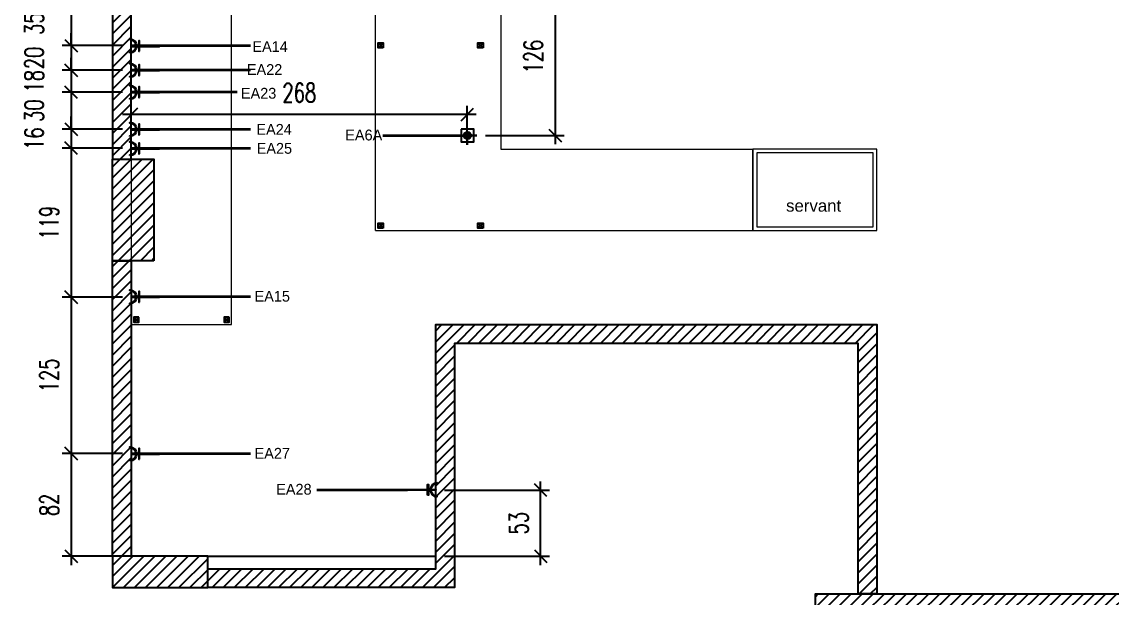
# Model space of a CAD drawing. Header units: centimetres. Extents: x 137431 to 143795, y 30587 to 33236.
# Drawn here: x 139501 to 140371, y 31843 to 32303 of the extents above; entities that cross this region are included whole.
import ezdxf
from ezdxf.enums import TextEntityAlignment as Align

# ---------------------------------------------------------------- set-up
doc = ezdxf.new("R2010")
doc.units = ezdxf.units.CM
doc.header["$LTSCALE"] = 10
doc.header["$MEASUREMENT"] = 0
doc.header["$PDMODE"] = 3
doc.header["$PDSIZE"] = 20
for name, color, linetype in [('-DWG_ANA', 7, 'Continuous'), ('ELEKTRİK', 10, 'Continuous'), ('Kıtc-002 Çizgi', 7, 'Continuous'), ('Kıtc-006 Yazı 001', 1, 'Continuous'), ('Kıtc-040 Detay', 7, 'Continuous'), ('LP-DIMENSION_INT_100', 51, 'Continuous')]:
    doc.layers.add(name, color=color, linetype=linetype)
doc.layers.add('ARK_AHŞAP', color=45, linetype='Continuous', lineweight=15)
doc.layers.add('ELK', color=1, linetype='Continuous', lineweight=35)
doc.styles.add('GP_A_104_0.00_REV09$0$TRdimension', font='simplex.shx', dxfattribs={"width": 0.7})
doc.styles.get("Standard").update_dxf_attribs({"font": 'arial.ttf'})
doc.styles.add('TAKSİM', font='GOTHIC.TTF', dxfattribs={"height": 7})
doc.dimstyles.new('GP_A_104_0.00_REV09$0$tr-100', dxfattribs={"dimscale": 100, "dimtxt": 0.15, "dimasz": 0.1, "dimexe": 0.07, "dimexo": 0.07, "dimgap": 0.1, "dimtad": 1, "dimdec": 0, "dimrnd": 0.5, "dimzin": 0, "dimdsep": 46, "dimtxsty": 'GP_A_104_0.00_REV09$0$TRdimension', "dimblk": 'GP_A_104_0.00_REV09$0$_Oblique', "dimcen": 0.2, "dimdle": 0.07, "dimadec": 0, "dimazin": 0, "dimtfac": 1, "dimtdec": 0, "dimtmove": 2, "dimatfit": 3, "dimldrblk": 'GP_A_104_0.00_REV09$0$_Oblique', "dimfxl": 1, "dimtolj": 1, "dimtzin": 0, "dimarcsym": 0})

# ---------------------------------------------------------------- blocks, each defined once
blk = doc.blocks.new('A$C50025146')
at = {"layer": 'ELEKTRİK'}
for points in [[(16.0258407970905, 9.846670621633166), (16.5885051934838, 9.846670621633166), (16.5885051934838, 1.406704675742731), (16.0258407970905, 1.406704675742731)], [(6.940050297998823e-05, 5.345355450490388), (6.940050297998823e-05, 5.908019846885509), (22.50664525620232, 5.908019846885509), (22.50664525620232, 5.345355450490388)]]:
    blk.add_hatch(color=256, dxfattribs=at).paths.add_polyline_path(points)
h = blk.add_hatch(color=256, dxfattribs=at)
edge = h.paths.add_edge_path()
edge.add_line((23.70435837441619, 11.25333161261187), (23.70435837441619, 10.69066721622039))
edge.add_ellipse((23.70435837441619, 5.626687648689767), major_axis=(3.580774291992597, -3.580774291992606), ratio=0.9999999999999413, start_angle=134.9999999999983, end_angle=314.9999999999983)
edge.add_line((23.70435837441619, 0.5627080811555061), (23.70435837441619, 4.368476402305532e-05))
edge.add_ellipse((23.70435837441619, 5.626687648689767), major_axis=(3.978638102213783, 3.978638102213774), ratio=0.9999999999999128, start_angle=45.0000000000025, end_angle=225.0000000000025, ccw=False)
for points, elevation in [([(16.0258407970905, 1.406704675742731), (16.0258407970905, 9.846670621633166), (16.5885051934838, 9.846670621633166), (16.5885051934838, 1.406704675742731)], 4.791194770819646e-08), ([(6.940050297998823e-05, 5.908019846885509), (22.50664525620232, 5.908019846885509), (22.50664525620232, 5.345355450490388), (6.940050297998823e-05, 5.345355450490388)], 4.794507297291503e-08)]:
    blk.add_lwpolyline(points, close=True, dxfattribs=dict(at, elevation=elevation))
at = {"layer": 'ELEKTRİK', "elevation": 4.798666618537076e-08}
blk.add_lwpolyline([(23.70435837441437, 4.368476402305532e-05), (23.70435837441619, 0.5627080811555061, -0.9999999999999944), (23.70435837441619, 10.69066721622039), (23.70435837441619, 11.25333161261187, 0.9999999999999944)], format="xyb", close=True, dxfattribs=at)
blk = doc.blocks.new('A$C611F6802')
at = {"layer": '-DWG_ANA'}
h = blk.add_hatch(dxfattribs=at)
h.set_pattern_fill('ANSI31', color=1, style=0)
h.set_pattern_definition([(45, (-55670.14020227872, -22065.11067284289), (-0.08838834764831843, 0.08838834764831845), [])])
h.paths.add_polyline_path([(4.423971784401617, 7.700424825947266, 1), (10.13888412773802, 7.700424825947266, 1)])
at = {"layer": '-DWG_ANA', "color": 1}
for p, q in [((7.28142795606982, 7.700424825947266), (7.28142795606982, 15.25836134111159)), ((7.28142795606982, 15.25836134111159), (7.28142795606982, 0)), ((7.28142795606982, 7.629180670555797), (0, 7.629180670555797)), ((7.28142795606982, 7.629180670555797), (14.67722620816494, 7.629180670555797)), ((14.67722620816494, 7.629180670555797), (7.28142795606982, 7.629180670555797))]:
    blk.add_line(p, q, dxfattribs=at)
blk.add_lwpolyline([(2.28142795606982, 2.700424825947266), (12.28142795606982, 2.700424825947266), (12.28142795606982, 12.70042482594727), (2.28142795606982, 12.70042482594727)], close=True, dxfattribs=at)
blk.add_circle((7.28142795606982, 7.700424825947266), 2.857456171668203, dxfattribs=at)
blk = doc.blocks.new('ADD')
at = {"layer": 'LP-DIMENSION_INT_100'}
h = blk.add_hatch(dxfattribs=at)
h.set_pattern_fill('ANSI31', color=253, scale=50)
h.set_pattern_definition([(45, (0, 2631.017383589278), (-4.419417382415921, 4.419417382415922), [])])
h.paths.add_polyline_path([(139970.107423738, 32753.3731791895), (139940.107423738, 32753.3731791895), (139940.107423738, 32193.3731791895), (139955.107423738, 32193.3731791895), (139955.107423738, 32738.3731791895), (139970.107423738, 32738.3731791895)])
h.paths.add_polyline_path([(139973.107423738, 32112.3731791895), (139940.107423738, 32112.3731791895), (139940.107423738, 32193.3731791895), (139973.107423738, 32193.3731791895)])
h.paths.add_polyline_path([(139940.107423738, 32112.3731791895), (139955.107423738, 32112.3731791895), (139955.107423738, 31876.3731791895), (139940.107423738, 31876.3731791895)])
h.paths.add_polyline_path([(140016.107423738, 31876.3731791895), (139940.107423738, 31876.3731791895), (139940.107423738, 31851.3731791895), (140016.107423738, 31851.3731791895)])
h.paths.add_polyline_path([(140016.107423738, 31866.3731791895), (140198.107423738, 31866.3731791895), (140198.107423738, 32061.3731791895), (140550.107423738, 32061.3731791895), (140550.107423738, 31846.3731791895), (140535.107423738, 31846.3731791895), (140535.107423738, 32046.3731791895), (140213.107423738, 32046.3731791895), (140213.107423738, 31851.3731791895), (140016.107423738, 31851.3731791895)])
h = blk.add_hatch(dxfattribs=at)
h.set_pattern_fill('ANSI31', color=253, scale=50)
h.set_pattern_definition([(45, (0, 878.5310190921737), (-4.419417382415921, 4.419417382415922), [])])
h.paths.add_polyline_path([(140501.107423738, 31567.3731791895), (140501.107423738, 31846.3731791895), (140899.107423738, 31846.3731791895), (140899.107423738, 31831.3731791895), (140516.107423738, 31831.3731791895), (140516.107423738, 31567.3731791895)])
at = {"layer": 'LP-DIMENSION_INT_100', "color": 2}
for points in [[(139970.107423738, 32753.3731791895), (139940.107423738, 32753.3731791895), (139940.107423738, 32193.3731791895), (139955.107423738, 32193.3731791895), (139955.107423738, 32738.3731791895), (139970.107423738, 32738.3731791895), (139970.107423738, 32753.3731791895)], [(139973.107423738, 32112.3731791895), (139940.107423738, 32112.3731791895), (139940.107423738, 32193.3731791895), (139973.107423738, 32193.3731791895)], [(139940.107423738, 32112.3731791895), (139955.107423738, 32112.3731791895), (139955.107423738, 31876.3731791895), (139940.107423738, 31876.3731791895)], [(140016.107423738, 31866.3731791895), (140198.107423738, 31866.3731791895), (140198.107423738, 32061.3731791895), (140550.107423738, 32061.3731791895), (140550.107423738, 31846.3731791895), (140535.107423738, 31846.3731791895), (140535.107423738, 32046.3731791895), (140213.107423738, 32046.3731791895), (140213.107423738, 31851.3731791895), (140016.107423738, 31851.3731791895)], [(140016.107423738, 31876.3731791895), (139940.107423738, 31876.3731791895), (139940.107423738, 31851.3731791895), (140016.107423738, 31851.3731791895)], [(140501.107423738, 31567.3731791895), (140501.107423738, 31846.3731791895), (140899.107423738, 31846.3731791895), (140899.107423738, 31831.3731791895), (140516.107423738, 31831.3731791895), (140516.107423738, 31567.3731791895)]]:
    blk.add_lwpolyline(points, close=True, dxfattribs=at)
blk = doc.blocks.new('A$C14D17327')
at = {"layer": 'Kıtc-002 Çizgi', "color": 1, "elevation": -1.444281839363095e-08}
blk.add_lwpolyline([(-3.628785634646192e-06, 4.000000733699835), (3.999996371214365, 4.000000733699835), (3.999996371214365, 7.336998351092916e-07), (-3.628785634646192e-06, 7.336998351092916e-07)], close=True, dxfattribs=at)
for points in [[(-3.628785634646192e-06, 4.000000733699835), (3.999996371214365, 7.336998351092916e-07)], [(-3.628785634646192e-06, 7.336998351092916e-07), (3.999996371214365, 4.000000733699835)]]:
    blk.add_lwpolyline(points, dxfattribs=at)
blk = doc.blocks.new('GP_A_104_0.00_REV09$0$_Oblique')
at = {"color": 0, "linetype": 'ByBlock', "lineweight": -2}
blk.add_line((-0.5, -0.5), (0.5, 0.5), dxfattribs=at)
blk = doc.blocks.new('*D29')
at = {"color": 0, "lineweight": -2, "transparency": 16777216}
for p, q in [((139540.2292878116, 32326.12410334134), (139540.2292878116, 32277.07074627735)), ((139581.2708606014, 32319.12410334134), (139533.2292878116, 32319.12410334134)), ((139581.2708606014, 32284.07074627735), (139533.2292878116, 32284.07074627735))]:
    blk.add_line(p, q, dxfattribs=at)
at = {"layer": 'Defpoints', "color": 0, "transparency": 16777216}
for p in [(139588.2708606014, 32319.12410334134), (139540.2292878116, 32284.07074627735), (139588.2708606014, 32284.07074627735)]:
    blk.add_point(p, dxfattribs=at)
at = {"color": 0, "lineweight": -2, "transparency": 16777216, "xscale": 10, "yscale": 10, "zscale": 10}
for p, rotation in [((139540.2292878116, 32319.12410334134), 90), ((139540.2292878116, 32284.07074627735), 270)]:
    blk.add_blockref('GP_A_104_0.00_REV09$0$_Oblique', p, dxfattribs=dict(at, rotation=rotation))
at = {"color": 0, "transparency": 16777216, "insert": (139510.7292878116, 32301.5974248093), "char_height": 15, "attachment_point": 5, "rotation": 90, "style": 'GP_A_104_0.00_REV09$0$TRdimension'}
blk.add_mtext('\\A1;35', dxfattribs=at)
blk = doc.blocks.new('*D30')
at = {"color": 0, "lineweight": -2, "transparency": 16777216}
for p, q in [((139540.2292878118, 32284.07074627735), (139540.2292878118, 32294.07074627735)), ((139581.2708606014, 32284.07074627735), (139533.2292878118, 32284.07074627735)), ((139540.2292878118, 32284.07074627735), (139540.2292878118, 32264.38710703764)), ((139581.2708606014, 32264.38710703764), (139533.2292878118, 32264.38710703764)), ((139540.2292878118, 32264.38710703764), (139540.2292878118, 32254.38710703764))]:
    blk.add_line(p, q, dxfattribs=at)
at = {"layer": 'Defpoints', "color": 0, "transparency": 16777216}
for p in [(139588.2708606014, 32284.07074627735), (139540.2292878118, 32264.38710703764), (139588.2708606014, 32264.38710703764)]:
    blk.add_point(p, dxfattribs=at)
at = {"color": 0, "lineweight": -2, "transparency": 16777216, "xscale": 10, "yscale": 10, "zscale": 10}
for p, rotation in [((139540.2292878118, 32284.07074627735), 270), ((139540.2292878118, 32264.38710703764), 90)]:
    blk.add_blockref('GP_A_104_0.00_REV09$0$_Oblique', p, dxfattribs=dict(at, rotation=rotation))
at = {"color": 0, "transparency": 16777216, "insert": (139510.7292878117, 32274.22892665744), "char_height": 15, "attachment_point": 5, "rotation": 90, "style": 'GP_A_104_0.00_REV09$0$TRdimension'}
blk.add_mtext('\\A1;20', dxfattribs=at)
blk = doc.blocks.new('*D31')
at = {"color": 0, "lineweight": -2, "transparency": 16777216}
for p, q in [((139540.2292878119, 32264.38710703764), (139540.2292878119, 32274.38710703764)), ((139581.2708606014, 32264.38710703764), (139533.2292878119, 32264.38710703764)), ((139540.2292878119, 32264.38710703764), (139540.2292878119, 32246.83525544939)), ((139581.2708606014, 32246.83525544939), (139533.2292878119, 32246.83525544939)), ((139540.2292878119, 32246.83525544939), (139540.2292878119, 32236.83525544939))]:
    blk.add_line(p, q, dxfattribs=at)
at = {"layer": 'Defpoints', "color": 0, "transparency": 16777216}
for p in [(139588.2708606014, 32264.38710703764), (139540.2292878119, 32246.83525544939), (139588.2708606014, 32246.83525544939)]:
    blk.add_point(p, dxfattribs=at)
at = {"color": 0, "lineweight": -2, "transparency": 16777216, "xscale": 10, "yscale": 10, "zscale": 10}
for p, rotation in [((139540.2292878119, 32264.38710703764), 270), ((139540.2292878119, 32246.83525544939), 90)]:
    blk.add_blockref('GP_A_104_0.00_REV09$0$_Oblique', p, dxfattribs=dict(at, rotation=rotation))
at = {"color": 0, "transparency": 16777216, "insert": (139510.7292878118, 32255.61118124347), "char_height": 15, "attachment_point": 5, "rotation": 90, "style": 'GP_A_104_0.00_REV09$0$TRdimension'}
blk.add_mtext('\\A1;18', dxfattribs=at)
blk = doc.blocks.new('*D32')
at = {"color": 0, "lineweight": -2, "transparency": 16777216}
for p, q in [((139540.229287812, 32253.83525544939), (139540.229287812, 32210.44714928708)), ((139581.2708606014, 32246.83525544939), (139533.229287812, 32246.83525544939)), ((139581.2708606014, 32217.44714928708), (139533.229287812, 32217.44714928708))]:
    blk.add_line(p, q, dxfattribs=at)
at = {"layer": 'Defpoints', "color": 0, "transparency": 16777216}
for p in [(139588.2708606014, 32246.83525544939), (139540.229287812, 32217.44714928708), (139588.2708606014, 32217.44714928708)]:
    blk.add_point(p, dxfattribs=at)
at = {"color": 0, "lineweight": -2, "transparency": 16777216, "xscale": 10, "yscale": 10, "zscale": 10}
for p, rotation in [((139540.229287812, 32246.83525544939), 90), ((139540.229287812, 32217.44714928708), 270)]:
    blk.add_blockref('GP_A_104_0.00_REV09$0$_Oblique', p, dxfattribs=dict(at, rotation=rotation))
at = {"color": 0, "transparency": 16777216, "insert": (139510.729287812, 32232.14120236819), "char_height": 15, "attachment_point": 5, "rotation": 90, "style": 'GP_A_104_0.00_REV09$0$TRdimension'}
blk.add_mtext('\\A1;30', dxfattribs=at)
blk = doc.blocks.new('*D33')
at = {"color": 0, "lineweight": -2, "transparency": 16777216}
for p, q in [((139540.2292878121, 32217.44714928708), (139540.2292878121, 32227.44714928708)), ((139581.2708606014, 32217.44714928708), (139533.2292878121, 32217.44714928708)), ((139540.2292878121, 32217.44714928708), (139540.2292878121, 32202.14559878504)), ((139581.2708606014, 32202.14559878504), (139533.2292878121, 32202.14559878504)), ((139540.2292878121, 32202.14559878504), (139540.2292878121, 32192.14559878504))]:
    blk.add_line(p, q, dxfattribs=at)
at = {"layer": 'Defpoints', "color": 0, "transparency": 16777216}
for p in [(139588.2708606014, 32217.44714928708), (139540.2292878121, 32202.14559878504), (139588.2708606014, 32202.14559878504)]:
    blk.add_point(p, dxfattribs=at)
at = {"color": 0, "lineweight": -2, "transparency": 16777216, "xscale": 10, "yscale": 10, "zscale": 10}
for p, rotation in [((139540.2292878121, 32217.44714928708), 270), ((139540.2292878121, 32202.14559878504), 90)]:
    blk.add_blockref('GP_A_104_0.00_REV09$0$_Oblique', p, dxfattribs=dict(at, rotation=rotation))
at = {"color": 0, "transparency": 16777216, "insert": (139510.7292878121, 32209.79637403601), "char_height": 15, "attachment_point": 5, "rotation": 90, "style": 'GP_A_104_0.00_REV09$0$TRdimension'}
blk.add_mtext('\\A1;16', dxfattribs=at)
blk = doc.blocks.new('*D37')
at = {"color": 0, "lineweight": -2, "transparency": 16777216}
for p, q in [((139926.6295318356, 32345.37096106537), (139926.6295318356, 32205.30730773177)), ((139853.3862586543, 32338.37096106537), (139933.6295318356, 32338.37096106537)), ((139871.085825588, 32212.30730773177), (139933.6295318356, 32212.30730773177))]:
    blk.add_line(p, q, dxfattribs=at)
at = {"layer": 'Defpoints', "color": 0, "transparency": 16777216}
for p in [(139846.3862586543, 32338.37096106537), (139864.085825588, 32212.30730773177), (139926.6295318356, 32212.30730773177)]:
    blk.add_point(p, dxfattribs=at)
at = {"color": 0, "lineweight": -2, "transparency": 16777216, "xscale": 10, "yscale": 10, "zscale": 10}
for p, rotation in [((139926.6295318356, 32338.37096106537), 90), ((139926.6295318356, 32212.30730773177), 270)]:
    blk.add_blockref('GP_A_104_0.00_REV09$0$_Oblique', p, dxfattribs=dict(at, rotation=rotation))
at = {"color": 0, "transparency": 16777216, "insert": (139909.1295318356, 32275.33913439852), "char_height": 15, "attachment_point": 5, "rotation": 90, "style": 'GP_A_104_0.00_REV09$0$TRdimension'}
blk.add_mtext('\\A1;126', dxfattribs=at)
blk = doc.blocks.new('*D38')
at = {"color": 0, "lineweight": -2, "transparency": 16777216}
for p, q in [((139588.2708606014, 32200.3731791895), (139588.2708606014, 32236.02924509521)), ((139856.4566449174, 32211.91150947967), (139856.4566449174, 32236.02924509521)), ((139863.4566449174, 32229.02924509521), (139581.2708606014, 32229.02924509521))]:
    blk.add_line(p, q, dxfattribs=at)
at = {"layer": 'Defpoints', "color": 0, "transparency": 16777216}
for p in [(139588.2708606014, 32229.02924509521), (139856.4566449174, 32204.91150947967), (139588.2708606014, 32193.3731791895)]:
    blk.add_point(p, dxfattribs=at)
at = {"color": 0, "lineweight": -2, "transparency": 16777216, "xscale": 10, "yscale": 10, "zscale": 10, "rotation": 180}
blk.add_blockref('GP_A_104_0.00_REV09$0$_Oblique', (139588.2708606014, 32229.02924509521), dxfattribs=at)
at = {"color": 0, "lineweight": -2, "transparency": 16777216, "xscale": 10, "yscale": 10, "zscale": 10}
blk.add_blockref('GP_A_104_0.00_REV09$0$_Oblique', (139856.4566449174, 32229.02924509521), dxfattribs=at)
at = {"color": 0, "transparency": 16777216, "insert": (139722.3637527594, 32246.52924509521), "char_height": 15, "attachment_point": 5, "style": 'GP_A_104_0.00_REV09$0$TRdimension'}
blk.add_mtext('\\A1;268', dxfattribs=at)
blk = doc.blocks.new('*D39')
at = {"color": 0, "lineweight": -2, "transparency": 16777216}
for p, q in [((139540.2292878122, 32209.14559878504), (139540.2292878122, 32076.22183705319)), ((139581.2708606014, 32202.14559878504), (139533.2292878122, 32202.14559878504)), ((139581.2708606015, 32083.22183705319), (139533.2292878122, 32083.22183705319))]:
    blk.add_line(p, q, dxfattribs=at)
at = {"layer": 'Defpoints', "color": 0, "transparency": 16777216}
for p in [(139588.2708606014, 32202.14559878504), (139540.2292878122, 32083.22183705319), (139588.2708606015, 32083.22183705319)]:
    blk.add_point(p, dxfattribs=at)
at = {"color": 0, "lineweight": -2, "transparency": 16777216, "xscale": 10, "yscale": 10, "zscale": 10}
for p, rotation in [((139540.2292878122, 32202.14559878504), 90), ((139540.2292878122, 32083.22183705319), 270)]:
    blk.add_blockref('GP_A_104_0.00_REV09$0$_Oblique', p, dxfattribs=dict(at, rotation=rotation))
at = {"color": 0, "transparency": 16777216, "insert": (139522.7292878122, 32142.68371791907), "char_height": 15, "attachment_point": 5, "rotation": 90, "style": 'GP_A_104_0.00_REV09$0$TRdimension'}
blk.add_mtext('\\A1;119', dxfattribs=at)
blk = doc.blocks.new('*D40')
at = {"color": 0, "lineweight": -2, "transparency": 16777216}
for p, q in [((139540.2292878123, 32090.22183705319), (139540.2292878123, 31951.38998690066)), ((139581.2708606015, 32083.22183705319), (139533.2292878123, 32083.22183705319)), ((139581.2708606015, 31958.38998690066), (139533.2292878123, 31958.38998690066))]:
    blk.add_line(p, q, dxfattribs=at)
at = {"layer": 'Defpoints', "color": 0, "transparency": 16777216}
for p in [(139588.2708606015, 32083.22183705319), (139540.2292878123, 31958.38998690066), (139588.2708606015, 31958.38998690066)]:
    blk.add_point(p, dxfattribs=at)
at = {"color": 0, "lineweight": -2, "transparency": 16777216, "xscale": 10, "yscale": 10, "zscale": 10}
for p, rotation in [((139540.2292878123, 32083.22183705319), 90), ((139540.2292878123, 31958.38998690066), 270)]:
    blk.add_blockref('GP_A_104_0.00_REV09$0$_Oblique', p, dxfattribs=dict(at, rotation=rotation))
at = {"color": 0, "transparency": 16777216, "insert": (139522.7292878123, 32020.80591197688), "char_height": 15, "attachment_point": 5, "rotation": 90, "style": 'GP_A_104_0.00_REV09$0$TRdimension'}
blk.add_mtext('\\A1;125', dxfattribs=at)
blk = doc.blocks.new('*D41')
at = {"color": 0, "lineweight": -2, "transparency": 16777216}
for p, q in [((139540.2292878125, 31965.38998690066), (139540.2292878125, 31869.37317918952)), ((139581.2708606015, 31958.38998690066), (139533.2292878125, 31958.38998690066)), ((139581.2708606015, 31876.37317918952), (139533.2292878125, 31876.37317918952))]:
    blk.add_line(p, q, dxfattribs=at)
at = {"layer": 'Defpoints', "color": 0, "transparency": 16777216}
for p in [(139588.2708606015, 31958.38998690066), (139540.2292878125, 31876.37317918952), (139588.2708606015, 31876.37317918952)]:
    blk.add_point(p, dxfattribs=at)
at = {"color": 0, "lineweight": -2, "transparency": 16777216, "xscale": 10, "yscale": 10, "zscale": 10}
for p, rotation in [((139540.2292878125, 31958.38998690066), 90), ((139540.2292878125, 31876.37317918952), 270)]:
    blk.add_blockref('GP_A_104_0.00_REV09$0$_Oblique', p, dxfattribs=dict(at, rotation=rotation))
at = {"color": 0, "transparency": 16777216, "insert": (139522.7292878124, 31917.38158304504), "char_height": 15, "attachment_point": 5, "rotation": 90, "style": 'GP_A_104_0.00_REV09$0$TRdimension'}
blk.add_mtext('\\A1;82', dxfattribs=at)
blk = doc.blocks.new('*D42')
at = {"color": 0, "lineweight": -2, "transparency": 16777216}
for p, q in [((139914.9954306507, 31869.37317918952), (139914.9954306507, 31936.11952713641)), ((139838.2708606015, 31929.11952713641), (139921.9954306507, 31929.11952713641)), ((139838.2708606015, 31876.37317918952), (139921.9954306507, 31876.37317918952))]:
    blk.add_line(p, q, dxfattribs=at)
at = {"layer": 'Defpoints', "color": 0, "transparency": 16777216}
for p in [(139831.2708606015, 31929.11952713641), (139914.9954306507, 31929.11952713641), (139831.2708606015, 31876.37317918952)]:
    blk.add_point(p, dxfattribs=at)
at = {"color": 0, "lineweight": -2, "transparency": 16777216, "xscale": 10, "yscale": 10, "zscale": 10}
for p, rotation in [((139914.9954306507, 31929.11952713641), 90), ((139914.9954306507, 31876.37317918952), 270)]:
    blk.add_blockref('GP_A_104_0.00_REV09$0$_Oblique', p, dxfattribs=dict(at, rotation=rotation))
at = {"color": 0, "transparency": 16777216, "insert": (139897.4954306506, 31902.74635316292), "char_height": 15, "attachment_point": 5, "rotation": 90, "style": 'GP_A_104_0.00_REV09$0$TRdimension'}
blk.add_mtext('\\A1;53', dxfattribs=at)

msp = doc.modelspace()

# ---------------------------------------------------------------- linework, layer by layer
at = {"layer": 'ARK_AHŞAP'}
for p, q in [((139883.2708606014, 32201.3731791895), (140084.4012736711, 32201.37317918951)), ((140084.4012736711, 32136.37317918951), (140084.4012736711, 32201.37317918951)), ((139783.2708606014, 32136.3731791895), (139883.2708606014, 32136.3731791895)), ((139883.2708606014, 32136.3731791895), (140084.4012736711, 32136.37317918951))]:
    msp.add_line(p, q, dxfattribs=at)
for points in [[(139668.2708559624, 32738.3731791895), (139588.2708606014, 32738.3731791895), (139588.2708606014, 32061.37317918951), (139635.2708606014, 32061.3731791895), (139635.2708606014, 32061.3731791895), (139668.2708559624, 32061.3731791895)], [(140183.2708606416, 32136.3731791895), (140183.2708606014, 32201.3731791895), (140084.4012736711, 32201.37317918951), (140084.4012737113, 32136.37317918951)], [(140180.2708606398, 32139.3731791895), (140180.2708606033, 32198.3731791895), (140087.401273673, 32198.37317918951), (140087.4012737094, 32139.37317918951)]]:
    msp.add_lwpolyline(points, close=True, dxfattribs=at)
msp.add_lwpolyline([(139783.2708606014, 32136.3731791895), (139783.2708606014, 32560.48854864574), (139783.2708606014, 32560.48854864574), (139783.2708606014, 32642.3731791895), (139883.2708606014, 32642.3731791895), (139883.2708606014, 32201.3731791895)], dxfattribs=at)
at = {"layer": 'ELK', "color": 1}
for p, q in [((139683.3175453992, 32283.78941407918), (139610.7774364571, 32283.78941407915)), ((139683.3175453992, 32264.38710703764), (139610.7774364571, 32264.38710703764)), ((139672.8607151217, 32246.8352554494), (139610.7774364571, 32246.83525544937)), ((139683.3175453992, 32217.16581708892), (139610.7774364571, 32217.16581708886)), ((139788.9368015821, 32212.30730773176), (139856.5278890728, 32212.30730773176)), ((139683.3175453992, 32201.86426658688), (139610.7774364571, 32201.86426658685)), ((139683.3175453992, 32083.50316925138), (139610.7774364571, 32083.50316925138)), ((139683.3175453992, 31958.10865470245), (139610.7774364571, 31958.10865470245)), ((139736.2241758036, 31929.4008593346), (139808.7642847457, 31929.4008593346))]:
    msp.add_line(p, q, dxfattribs=at)
at = {"layer": 'LP-DIMENSION_INT_100', "color": 2}
msp.add_lwpolyline([(139649.2708606014, 31876.3731791895), (139831.2708606014, 31876.3731791895)], dxfattribs=at)

# ---------------------------------------------------------------- block references
at = {"layer": '-DWG_ANA', "color": 0, "rotation": 270}
msp.add_blockref('A$C611F6802', (139848.8274642468, 32219.58873568783), dxfattribs=at)
at = {"layer": 'ELEKTRİK', "xscale": -1}
for p in [(139610.7775058576, 32278.16272643044, -4.794507297291503e-08), (139610.7775058576, 32258.76041938893, -4.794507297291503e-08), (139610.7775058576, 32241.20856780069, -4.794507297291503e-08), (139610.7775058576, 32211.53912944019, -4.794507297291503e-08), (139610.7775058576, 32196.23757893814, -4.794507297291503e-08), (139610.7775058576, 32077.87648160269, -4.794507297291503e-08), (139610.7775058576, 31952.48196705376, -4.794507297291503e-08)]:
    msp.add_blockref('A$C50025146', p, dxfattribs=at)
at = {"layer": 'ELEKTRİK'}
msp.add_blockref('A$C50025146', (139808.7642153452, 31923.77417168591, -4.794507297291503e-08), dxfattribs=at)
at = {"layer": 'Kıtc-040 Detay', "rotation": 180}
for p in [(139789.2708569726, 32286.37317992315, 1.444281839363095e-08), (139868.9767946949, 32286.37317992315, 1.444281839363095e-08), (139789.2708569726, 32142.3731799232, 1.444281839363095e-08), (139868.9767946949, 32142.3731799232, 1.444281839363095e-08)]:
    msp.add_blockref('A$C14D17327', p, dxfattribs=at)
at = {"layer": 'Kıtc-040 Detay', "xscale": -1}
for p in [(139594.2708533567, 32063.3731777221, 2.88856367872619e-08), (139666.2708523336, 32063.37317845581, 1.444281839363095e-08)]:
    msp.add_blockref('A$C14D17327', p, dxfattribs=at)
at = {"layer": 'LP-DIMENSION_INT_100', "color": 2}
msp.add_blockref('ADD', (-366.8365631365741, 0), dxfattribs=at)

# ---------------------------------------------------------------- texts
at = {"layer": 'ELK', "color": 1, "style": 'TAKSİM'}
for s, p in [('EA14', (139699.068473291, 32278.99341802988)), ('EA22', (139694.6437079041, 32260.64814350612)), ('EA23', (139689.8726853735, 32241.71284611919)), ('EA24', (139702.268393781, 32212.88643957703)), ('EA25', (139702.4739682202, 32197.72684193094)), ('EA15', (139700.7690258118, 32079.64819473027)), ('EA27', (139700.7690258118, 31954.25368018134)), ('EA28', (139718.0385009655, 31925.54588481349))]:
    msp.add_text(s, height=8.64, dxfattribs=at).set_placement(p, align=Align.CENTER)
msp.add_text('EA6A', height=8.64, dxfattribs=at).set_placement((139759.0410417328, 32208.38795624799))
at = {"layer": 'Kıtc-006 Yazı 001'}
msp.add_text('servant', height=9.6, dxfattribs=at).set_placement((140110.8722499608, 32151.50200813277, 1.444284269671825e-08))

# ---------------------------------------------------------------- dimensions: what is measured, and where the dimension line sits
for base, p1, p2, picture, middle in [((139926.6295318356, 32212.30730773177), (139846.3862586542, 32338.37096106535), (139864.0858255879, 32212.30730773176), '*D37', (139909.1295318356, 32275.33913439852)), ((139540.2292878116, 32284.07074627735), (139588.2708606014, 32319.12410334133), (139588.2708606014, 32284.07074627733), '*D29', (139510.7292878116, 32301.5974248093)), ((139540.2292878118, 32264.38710703764), (139588.2708606014, 32284.07074627733), (139588.2708606014, 32264.38710703762), '*D30', (139510.7292878117, 32274.22892665744)), ((139540.2292878119, 32246.83525544939), (139588.2708606014, 32264.38710703762), (139588.2708606014, 32246.83525544938), '*D31', (139510.7292878118, 32255.61118124347)), ((139540.229287812, 32217.44714928708), (139588.2708606014, 32246.83525544938), (139588.2708606014, 32217.44714928707), '*D32', (139510.729287812, 32232.14120236819)), ((139540.2292878121, 32202.14559878504), (139588.2708606014, 32217.44714928707), (139588.2708606014, 32202.14559878502), '*D33', (139510.7292878121, 32209.79637403601)), ((139540.2292878122, 32083.22183705319), (139588.2708606014, 32202.14559878502), (139588.2708606014, 32083.22183705318), '*D39', (139522.7292878122, 32142.68371791907)), ((139540.2292878123, 31958.38998690066), (139588.2708606014, 32083.22183705318), (139588.2708606014, 31958.38998690065), '*D40', (139522.7292878123, 32020.80591197688)), ((139540.2292878125, 31876.37317918952), (139588.2708606014, 31958.38998690065), (139588.2708606014, 31876.3731791895), '*D41', (139522.7292878124, 31917.38158304504)), ((139914.9954306507, 31929.11952713641), (139831.2708606014, 31876.3731791895), (139831.2708606014, 31929.1195271364), '*D42', (139897.4954306506, 31902.74635316292))]:
    dim = msp.add_linear_dim(base=base, p1=p1, p2=p2, angle=90, dimstyle='GP_A_104_0.00_REV09$0$tr-100', override={"dimfxl": 100, "dimfxlon": 1})
    dim.commit()
    dim.dimension.update_dxf_attribs({"geometry": picture, "text_midpoint": middle})
dim = msp.add_linear_dim(base=(139588.2708606014, 32229.02924509521), p1=(139856.4566449174, 32204.91150947967), p2=(139588.2708606014, 32193.3731791895), dimstyle='GP_A_104_0.00_REV09$0$tr-100', override={"dimfxl": 100, "dimfxlon": 1})
dim.commit()
dim.dimension.update_dxf_attribs({"geometry": '*D38', "text_midpoint": (139722.3637527594, 32246.52924509521)})

doc.saveas('drawing.dxf')
